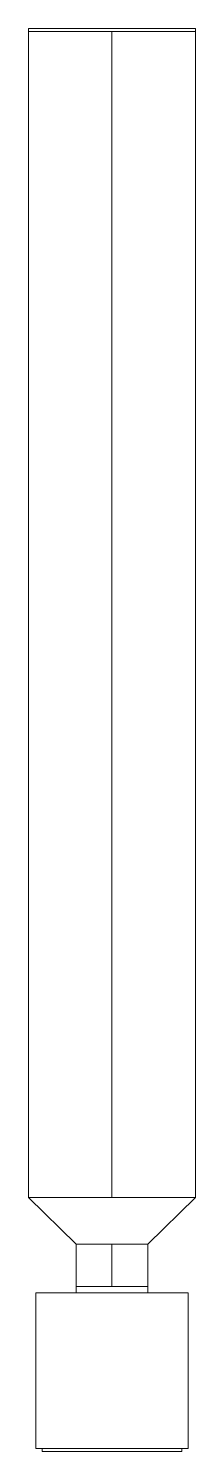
# Model space of a CAD drawing. Header units: inches. Extents: x -3354 to -3, y -8 to 1149.
# Drawn here: x -1918 to -1864, y 672.9 to 1132 of the extents above; entities that cross this region are included whole.
import ezdxf

# ---------------------------------------------------------------- set-up
doc = ezdxf.new("R2010")
doc.units = ezdxf.units.IN
doc.header["$MEASUREMENT"] = 0
for name, color, linetype, lineweight in [('M-EQPM', 50, 'Continuous', 13), ('M-HVAC-DUCT', 70, 'Continuous', 13), ('M-HVAC-DUCT-CNTR', 70, 'Continuous', 13)]:
    doc.layers.add(name, color=color, linetype=linetype, lineweight=lineweight)

# ---------------------------------------------------------------- blocks, each defined once
blk = doc.blocks.new('Cabinet Fan-BDF - BDF-200-484998-01 - Lower Parking Level')
at = {"layer": 'M-EQPM', "color": 3}
mesh = blk.add_polyface(dxfattribs=at)
corners = [(-25.12, 24.62, 39.75), (-25.12, -24.62, 39.75), (25.12, -24.62, 39.75), (25.12, 24.62, 39.75)]
mesh.append_faces([[corners[k] for k in face] for face in [(0, 1, 2, 3)]], dxfattribs={"color": 3})
mesh = blk.add_polyface(dxfattribs=at)
corners = [(25.12, -24.62), (-25.12, -24.62), (-25.12, 24.62), (25.12, 24.62)]
mesh.append_faces([[corners[k] for k in face] for face in [(0, 1, 2, 3)]], dxfattribs={"color": 3})
mesh = blk.add_polyface(dxfattribs=at)
corners = [(25.12, 24.62, 39.75), (25.12, 24.62), (-25.12, 24.62), (-25.12, 24.62, 39.75)]
mesh.append_faces([[corners[k] for k in face] for face in [(0, 1, 2, 3)]], dxfattribs={"color": 3})
mesh = blk.add_polyface(dxfattribs=at)
corners = [(-25.12, 24.62, 39.75), (-25.12, 24.62), (-25.12, -24.62), (-25.12, -24.62, 39.75)]
mesh.append_faces([[corners[k] for k in face] for face in [(0, 1, 2, 3)]], dxfattribs={"color": 3})
mesh = blk.add_polyface(dxfattribs=at)
corners = [(25.12, -24.62, 39.75), (25.12, -24.62), (25.12, 24.62), (25.12, 24.62, 39.75)]
mesh.append_faces([[corners[k] for k in face] for face in [(0, 1, 2, 3)]], dxfattribs={"color": 3})
mesh = blk.add_polyface(dxfattribs=at)
corners = [(25.12, 22.56, 1.88), (25.12, -22.56, 1.88), (25.12, -22.56, 37.87), (25.12, 22.56, 37.87)]
mesh.append_faces([[corners[k] for k in face] for face in [(0, 1, 2, 3)]], dxfattribs={"color": 3})
mesh = blk.add_polyface(dxfattribs=at)
corners = [(26.12, 22.56, 37.87), (25.12, 22.56, 37.87), (25.12, -22.56, 37.87), (26.12, -22.56, 37.87)]
mesh.append_faces([[corners[k] for k in face] for face in [(0, 1, 2, 3)]], dxfattribs={"color": 3})
mesh = blk.add_polyface(dxfattribs=at)
corners = [(26.12, -22.56, 1.88), (25.12, -22.56, 1.88), (25.12, 22.56, 1.88), (26.12, 22.56, 1.88)]
mesh.append_faces([[corners[k] for k in face] for face in [(0, 1, 2, 3)]], dxfattribs={"color": 3})
mesh = blk.add_polyface(dxfattribs=at)
corners = [(26.12, 22.56, 1.88), (25.12, 22.56, 1.88), (25.12, 22.56, 37.87), (26.12, 22.56, 37.87)]
mesh.append_faces([[corners[k] for k in face] for face in [(0, 1, 2, 3)]], dxfattribs={"color": 3})
mesh = blk.add_polyface(dxfattribs=at)
corners = [(26.12, -22.56, 37.87), (26.12, -22.56, 1.88), (26.12, 22.56, 1.88), (26.12, 22.56, 37.87)]
mesh.append_faces([[corners[k] for k in face] for face in [(0, 1, 2, 3)]], dxfattribs={"color": 3})
mesh = blk.add_polyface(dxfattribs=at)
corners = [(-27.13, 11.56, 12.5), (-27.13, -11.56, 12.5), (-27.13, -11.56, 37.75), (-27.13, 11.56, 37.75)]
mesh.append_faces([[corners[k] for k in face] for face in [(0, 1, 2, 3)]], dxfattribs={"color": 3})
mesh = blk.add_polyface(dxfattribs=at)
corners = [(-27.13, 11.56, 37.75), (-25.12, 11.56, 37.75), (-25.12, 11.56, 12.5), (-27.13, 11.56, 12.5)]
mesh.append_faces([[corners[k] for k in face] for face in [(0, 1, 2, 3)]], dxfattribs={"color": 3})
mesh = blk.add_polyface(dxfattribs=at)
corners = [(-27.13, 11.56, 12.5), (-25.12, 11.56, 12.5), (-25.12, -11.56, 12.5), (-27.13, -11.56, 12.5)]
mesh.append_faces([[corners[k] for k in face] for face in [(0, 1, 2, 3)]], dxfattribs={"color": 3})
mesh = blk.add_polyface(dxfattribs=at)
corners = [(-27.13, -11.56, 37.75), (-25.12, -11.56, 37.75), (-25.12, 11.56, 37.75), (-27.13, 11.56, 37.75)]
mesh.append_faces([[corners[k] for k in face] for face in [(0, 1, 2, 3)]], dxfattribs={"color": 3})
mesh = blk.add_polyface(dxfattribs=at)
corners = [(-25.12, -11.56, 37.75), (-25.12, -11.56, 12.5), (-25.12, 11.56, 12.5), (-25.12, 11.56, 37.75)]
mesh.append_faces([[corners[k] for k in face] for face in [(0, 1, 2, 3)]], dxfattribs={"color": 3})
mesh = blk.add_polyface(dxfattribs=at)
corners = [(-27.13, -11.56, 12.5), (-25.12, -11.56, 12.5), (-25.12, -11.56, 37.75), (-27.13, -11.56, 37.75)]
mesh.append_faces([[corners[k] for k in face] for face in [(0, 1, 2, 3)]], dxfattribs={"color": 3})
mesh = blk.add_polyface(dxfattribs=at)
corners = [(26.12, -22.56, 37.87), (25.12, -22.56, 37.87), (25.12, -22.56, 1.88), (26.12, -22.56, 1.88)]
mesh.append_faces([[corners[k] for k in face] for face in [(0, 1, 2, 3)]], dxfattribs={"color": 3})
mesh = blk.add_polyface(dxfattribs=at)
corners = [(-25.12, -24.62, 39.75), (-25.12, -24.62), (25.12, -24.62), (25.12, -24.62, 39.75)]
mesh.append_faces([[corners[k] for k in face] for face in [(0, 1, 2, 3)]], dxfattribs={"color": 3})
blk = doc.blocks.new('Open ended W_M_S - Standard-754435-01 - Lower Parking Level')
at = {"layer": 'M-HVAC-DUCT', "color": 8}
for p, q in [((0, 0, 6), (0, 6, 6)), ((0, 6, -1.5), (0, -6, -1.5)), ((0, 6, -4.5), (0, -6, -4.5)), ((0, 6, -3), (0, -6, -3)), ((0, 6, 1.5), (0, -6, 1.5)), ((0, 6, 4.5), (0, -6, 4.5)), ((0, 6, 3), (0, -6, 3)), ((0, -6), (0, 6)), ((0, 3, 6), (0, 3, -6)), ((0, 0, 6), (0, -6, 6)), ((0, 0, 6), (0, 0, -6)), ((0, -3, 6), (0, -3, -6))]:
    blk.add_line(p, q, dxfattribs=at)
at = {"layer": 'M-HVAC-DUCT', "color": 3}
mesh = blk.add_polyface(dxfattribs=at)
corners = [(0, 27, -8), (0, -27, -8), (0, -27, 8), (0, 27, 8)]
mesh.append_faces([[corners[k] for k in face] for face in [(0, 1, 2, 3)]], dxfattribs={"color": 3})
mesh = blk.add_polyface(dxfattribs=at)
corners = [(0, 27, 8), (1, 27, 8), (1, 27, -8), (0, 27, -8)]
mesh.append_faces([[corners[k] for k in face] for face in [(0, 1, 2, 3)]], dxfattribs={"color": 3})
mesh = blk.add_polyface(dxfattribs=at)
corners = [(0, 27, -8), (1, 27, -8), (1, -27, -8), (0, -27, -8)]
mesh.append_faces([[corners[k] for k in face] for face in [(0, 1, 2, 3)]], dxfattribs={"color": 3})
mesh = blk.add_polyface(dxfattribs=at)
corners = [(0, -27, 8), (1, -27, 8), (1, 27, 8), (0, 27, 8)]
mesh.append_faces([[corners[k] for k in face] for face in [(0, 1, 2, 3)]], dxfattribs={"color": 3})
mesh = blk.add_polyface(dxfattribs=at)
corners = [(1, -27, 8), (1, -27, -8), (1, 27, -8), (1, 27, 8)]
mesh.append_faces([[corners[k] for k in face] for face in [(0, 1, 2, 3)]], dxfattribs={"color": 3})
mesh = blk.add_polyface(dxfattribs=at)
corners = [(0, -27, -8), (1, -27, -8), (1, -27, 8), (0, -27, 8)]
mesh.append_faces([[corners[k] for k in face] for face in [(0, 1, 2, 3)]], dxfattribs={"color": 3})
blk = doc.blocks.new('Rectangular Transition - Length - Standard-912361-01 - Lower Parking Level')
at = {"layer": 'M-HVAC-DUCT', "color": 3}
mesh = blk.add_polyface(dxfattribs=at)
corners = [(0, 11.56, -12.63), (15, 27, -12), (15, -27, -12), (0, -11.56, -12.63)]
mesh.append_faces([[corners[k] for k in face] for face in [(0, 1, 2, 3)]], dxfattribs={"color": 3})
mesh = blk.add_polyface(dxfattribs=at)
corners = [(0, 11.56, 12.63), (15, 27, 4), (15, 27, -12), (0, 11.56, -12.63)]
mesh.append_faces([[corners[k] for k in face] for face in [(0, 1, 2, 3)]], dxfattribs={"color": 3})
mesh = blk.add_polyface(dxfattribs=at)
corners = [(0, -11.56, 12.63), (15, -27, 4), (15, 27, 4), (0, 11.56, 12.63)]
mesh.append_faces([[corners[k] for k in face] for face in [(0, 1, 2, 3)]], dxfattribs={"color": 3})
mesh = blk.add_polyface(dxfattribs=at)
corners = [(15, -27, -12), (15, 27, -12), (15, 27, 4), (15, -27, 4)]
mesh.append_faces([[corners[k] for k in face] for face in [(0, 1, 2, 3)]], dxfattribs={"color": 3})
mesh = blk.add_polyface(dxfattribs=at)
corners = [(0, 11.56, 12.63), (0, 11.56, -12.63), (0, -11.56, -12.63), (0, -11.56, 12.63)]
mesh.append_faces([[corners[k] for k in face] for face in [(0, 1, 2, 3)]], dxfattribs={"color": 3})
mesh = blk.add_polyface(dxfattribs=at)
corners = [(0, -11.56, -12.63), (15, -27, -12), (15, -27, 4), (0, -11.56, 12.63)]
mesh.append_faces([[corners[k] for k in face] for face in [(0, 1, 2, 3)]], dxfattribs={"color": 3})

msp = doc.modelspace()

# ---------------------------------------------------------------- linework, layer by layer
at = {"layer": 'M-HVAC-DUCT-CNTR', "color": 8}
for p, q in [((-1891, 1131, 460.75), (-1891, 754.8, 460.75)), ((-1891, 726.12, 464.75), (-1891, 739.8, 464.75))]:
    msp.add_line(p, q, dxfattribs=at)

# ---------------------------------------------------------------- block references
at = {"layer": 'M-EQPM', "color": 3, "rotation": 269.9999999999998}
msp.add_blockref('Cabinet Fan-BDF - BDF-200-484998-01 - Lower Parking Level', (-1891, 699, 439.62), dxfattribs=at)
at = {"layer": 'M-HVAC-DUCT', "color": 8, "rotation": 90}
msp.add_blockref('Open ended W_M_S - Standard-754435-01 - Lower Parking Level', (-1891, 1131, 460.75), dxfattribs=at)
at = {"layer": 'M-HVAC-DUCT', "color": 3, "rotation": 90}
msp.add_blockref('Rectangular Transition - Length - Standard-912361-01 - Lower Parking Level', (-1891, 739.8, 464.75), dxfattribs=at)

# ---------------------------------------------------------------- meshes
at = {"layer": 'M-HVAC-DUCT', "color": 3}
mesh = msp.add_polyface(dxfattribs=at)
corners = [(-1918, 1131, 452.75), (-1918, 1131, 468.75), (-1864, 1131, 468.75), (-1864, 1131, 452.75)]
mesh.append_faces([[corners[k] for k in face] for face in [(0, 1, 2, 3)]], dxfattribs={"color": 3})
mesh = msp.add_polyface(dxfattribs=at)
corners = [(-1864, 1131, 452.75), (-1864, 754.8, 452.75), (-1918, 754.8, 452.75), (-1918, 1131, 452.75)]
mesh.append_faces([[corners[k] for k in face] for face in [(0, 1, 2, 3)]], dxfattribs={"color": 3})
mesh = msp.add_polyface(dxfattribs=at)
corners = [(-1918, 1131, 452.75), (-1918, 754.8, 452.75), (-1918, 754.8, 468.75), (-1918, 1131, 468.75)]
mesh.append_faces([[corners[k] for k in face] for face in [(0, 1, 2, 3)]], dxfattribs={"color": 3})
mesh = msp.add_polyface(dxfattribs=at)
corners = [(-1918, 1131, 468.75), (-1918, 754.8, 468.75), (-1864, 754.8, 468.75), (-1864, 1131, 468.75)]
mesh.append_faces([[corners[k] for k in face] for face in [(0, 1, 2, 3)]], dxfattribs={"color": 3})
mesh = msp.add_polyface(dxfattribs=at)
corners = [(-1864, 1131, 468.75), (-1864, 754.8, 468.75), (-1864, 754.8, 452.75), (-1864, 1131, 452.75)]
mesh.append_faces([[corners[k] for k in face] for face in [(0, 1, 2, 3)]], dxfattribs={"color": 3})
mesh = msp.add_polyface(dxfattribs=at)
corners = [(-1864, 754.8, 468.75), (-1918, 754.8, 468.75), (-1918, 754.8, 452.75), (-1864, 754.8, 452.75)]
mesh.append_faces([[corners[k] for k in face] for face in [(0, 1, 2, 3)]], dxfattribs={"color": 3})
mesh = msp.add_polyface(dxfattribs=at)
corners = [(-1902.56, 739.8, 477.37), (-1879.44, 739.8, 477.37), (-1879.44, 739.8, 452.12), (-1902.56, 739.8, 452.12)]
mesh.append_faces([[corners[k] for k in face] for face in [(0, 1, 2, 3)]], dxfattribs={"color": 3})
mesh = msp.add_polyface(dxfattribs=at)
corners = [(-1902.56, 726.12, 452.12), (-1902.56, 739.8, 452.12), (-1879.44, 739.8, 452.12), (-1879.44, 726.12, 452.12)]
mesh.append_faces([[corners[k] for k in face] for face in [(0, 1, 2, 3)]], dxfattribs={"color": 3})
mesh = msp.add_polyface(dxfattribs=at)
corners = [(-1879.44, 726.12, 477.37), (-1879.44, 739.8, 477.37), (-1902.56, 739.8, 477.37), (-1902.56, 726.12, 477.37)]
mesh.append_faces([[corners[k] for k in face] for face in [(0, 1, 2, 3)]], dxfattribs={"color": 3})
mesh = msp.add_polyface(dxfattribs=at)
corners = [(-1902.56, 726.12, 477.37), (-1902.56, 739.8, 477.37), (-1902.56, 739.8, 452.12), (-1902.56, 726.12, 452.12)]
mesh.append_faces([[corners[k] for k in face] for face in [(0, 1, 2, 3)]], dxfattribs={"color": 3})
mesh = msp.add_polyface(dxfattribs=at)
corners = [(-1879.44, 726.12, 452.12), (-1879.44, 739.8, 452.12), (-1879.44, 739.8, 477.37), (-1879.44, 726.12, 477.37)]
mesh.append_faces([[corners[k] for k in face] for face in [(0, 1, 2, 3)]], dxfattribs={"color": 3})
mesh = msp.add_polyface(dxfattribs=at)
corners = [(-1879.44, 726.12, 452.12), (-1879.44, 726.12, 477.37), (-1902.56, 726.12, 477.37), (-1902.56, 726.12, 452.12)]
mesh.append_faces([[corners[k] for k in face] for face in [(0, 1, 2, 3)]], dxfattribs={"color": 3})

doc.saveas('drawing.dxf')
